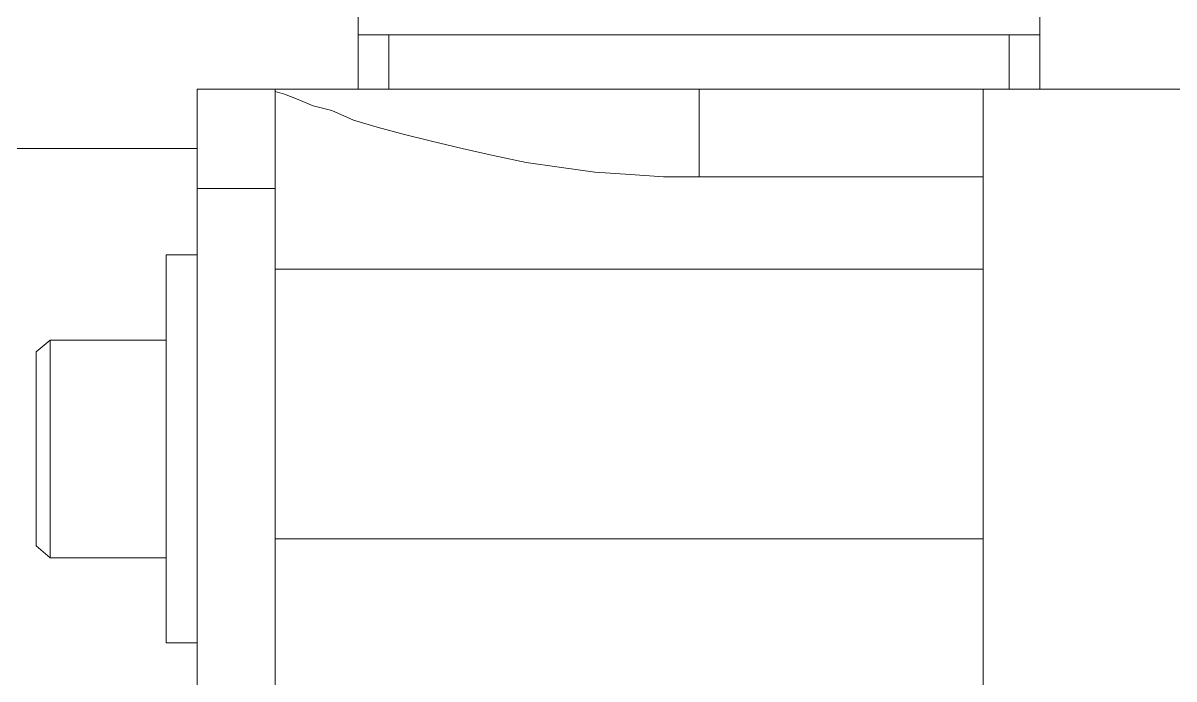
# Model space of a CAD drawing. Header units: millimetres. Extents: x 100 to 940, y 100 to 694.
# Drawn here: x 562.619 to 564.127, y 438.558 to 439.418 of the extents above; entities that cross this region are included whole.
import ezdxf

# ---------------------------------------------------------------- set-up
doc = ezdxf.new("R2010")
doc.units = ezdxf.units.MM

msp = doc.modelspace()

# ---------------------------------------------------------------- linework, layer by layer
at = {"color": 1, "linetype": 'Continuous', "lineweight": 9}
for points in [[(563.0578, 439.4335), (563.0578, 439.3311), (563.0578, 439.3311)], [(563.9511, 439.4335), (563.9511, 439.3311), (563.9511, 439.3311)], [(563.9511, 439.4025), (563.0578, 439.4025), (563.0578, 439.4025)], [(563.0981, 439.4025), (563.0981, 439.3311), (563.0981, 439.3311)], [(563.9108, 439.4025), (563.9108, 439.3311), (563.9108, 439.3311)], [(562.8468, 436.4773), (562.8468, 439.3311), (562.8468, 439.3311)], [(562.8468, 439.3311), (563.8767, 439.3311), (564.2055, 439.3311)], [(562.9492, 439.3311), (562.9492, 436.4773), (562.9492, 436.4773)], [(563.5045, 439.3311), (563.5045, 439.2164), (563.5045, 439.2164)], [(563.8767, 436.4773), (563.8767, 439.3311), (563.8767, 439.3311)], [(562.9492, 439.328), (562.9616, 439.3249), (562.9771, 439.3187), (562.9988, 439.3094), (563.0236, 439.3032), (563.0516, 439.2908), (563.0826, 439.2815), (563.1167, 439.2722), (563.1539, 439.2629), (563.1942, 439.2536), (563.2346, 439.2443), (563.278, 439.235), (563.3214, 439.2288), (563.368, 439.2226), (563.4145, 439.2195), (563.4579, 439.2164), (563.5045, 439.2164)], [(562.1209, 439.2536), (562.8468, 439.2536), (562.8468, 439.2536)], [(563.8767, 439.2164), (563.5045, 439.2164), (563.5045, 439.2164)], [(562.8468, 439.2009), (562.9492, 439.2009), (562.9492, 439.2009)], [(562.8065, 439.114), (562.8065, 438.6053), (562.8065, 438.6053)], [(562.8468, 439.114), (562.8065, 439.114), (562.8065, 439.114)], [(562.9492, 439.0954), (563.8767, 439.0954), (563.8767, 439.0954)], [(562.8468, 439.052), (562.8468, 439.0209), (562.8468, 439.0209)], [(562.6359, 438.9868), (562.6545, 439.0023), (562.6545, 439.0023)], [(562.6545, 438.9992), (562.6545, 439.0023), (562.6545, 439.0023)], [(562.6545, 439.0023), (562.8065, 439.0023), (562.8065, 439.0023)], [(562.6545, 438.9899), (562.6545, 438.9992), (562.6545, 438.9992)], [(562.6359, 438.7324), (562.6359, 438.9868), (562.6359, 438.9868)], [(562.6545, 438.7169), (562.6545, 438.9899), (562.6545, 438.9899)], [(563.8767, 438.7418), (562.9492, 438.7418), (562.9492, 438.7418)], [(562.6359, 438.7324), (562.6545, 438.7169), (562.6545, 438.7169)], [(562.6545, 438.7169), (562.8065, 438.7169), (562.8065, 438.7169)], [(562.8468, 438.6053), (562.8065, 438.6053), (562.8065, 438.6053)]]:
    msp.add_lwpolyline(points, dxfattribs=at)

doc.saveas('drawing.dxf')
